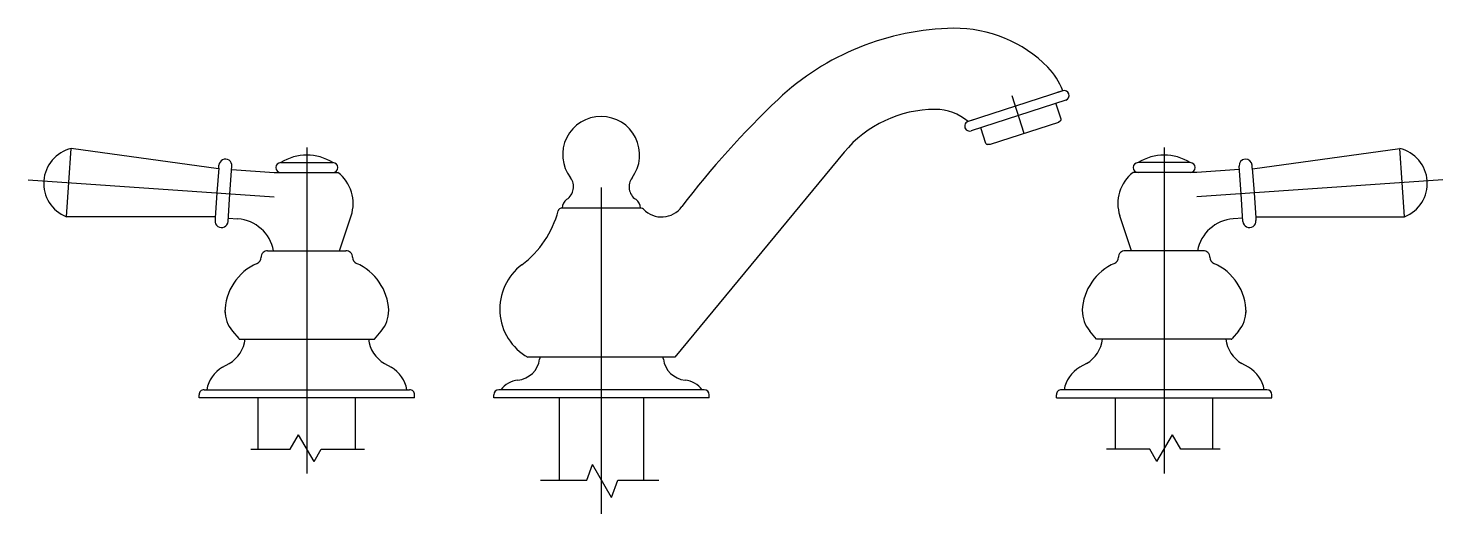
# Model space of a CAD drawing. Extents: x 96.991 to 97.425, y -0.004 to 0.145.
import ezdxf

# ---------------------------------------------------------------- set-up
doc = ezdxf.new("R2010")
doc.units = 0
doc.header["$LTSCALE"] = 0.2
doc.header["$MEASUREMENT"] = 0
doc.linetypes.add('AXES', pattern=[0.54, 0.3, -0.08, 0.08, -0.08])
doc.linetypes.add('CONTINU', pattern=[0])
doc.layers.get('0').update_dxf_attribs({"linetype": 'CONTINUOUS'})
doc.layers.add('DECA_EIXOS', color=5, linetype='AXES')

msp = doc.modelspace()

# ---------------------------------------------------------------- linework, layer by layer
at = {"linetype": 'CONTINU'}
for points in [[(97.27478, 0.14508, 0.187764), (97.221, 0.12327)], [(97.30362, 0.13318, 0.203009), (97.27478, 0.14508)], [(97.3082, 0.1259, 0.110284), (97.30362, 0.13318)], [(97.30914, 0.12305, 0.999979), (97.3082, 0.1259)], [(97.221, 0.12327, 0.041337), (97.19147, 0.09039)], [(97.16681, 0.11801, 0.626951), (97.15739, 0.09923)], [(97.17624, 0.09925, 0.617173), (97.16681, 0.11801)], [(97.26915, 0.12019, 0.224037), (97.24121, 0.10705)], [(97.2792, 0.11648, 0.178035), (97.26915, 0.12019)], [(97.30759, 0.11679, 0.310381), (97.30772, 0.11723)], [(97.2792, 0.11648, 1.002347), (97.28013, 0.11363)], [(97.2847, 0.10975, 0.310411), (97.28506, 0.10947)], [(97.00439, 0.10823, 0.733362), (97.00292, 0.08729)], [(97.05363, 0.10279, 1.000001), (97.04964, 0.10307)], [(97.08458, 0.10388, 0.288708), (97.06858, 0.10388)], [(97.3473, 0.10388, 0.288708), (97.3313, 0.10388)], [(97.36624, 0.10307, 0.999879), (97.36225, 0.10279)], [(97.41296, 0.08729, 0.733365), (97.41149, 0.10823)], [(97.06858, 0.10388, 1), (97.06858, 0.10088)], [(97.08458, 0.10088, 1), (97.08458, 0.10388)], [(97.09016, 0.08758, 0.319082), (97.08612, 0.10088)], [(97.32976, 0.10088, 0.319086), (97.32572, 0.08758)], [(97.3313, 0.10388, 1), (97.3313, 0.10088)], [(97.3473, 0.10088, 1), (97.3473, 0.10388)], [(97.15627, 0.09263, 0.428512), (97.15739, 0.09923)], [(97.17624, 0.09925, 0.430276), (97.17735, 0.09263)], [(97.15627, 0.09263, 0.24958), (97.15481, 0.08989)], [(97.17881, 0.08989, 0.249584), (97.17735, 0.09263)], [(97.14249, 0.07256, 0.169475), (97.15361, 0.08914)], [(97.15457, 0.08989, 0.342445), (97.15361, 0.08914)], [(97.17976, 0.08959, 0.202685), (97.17904, 0.08989)], [(97.17976, 0.08959, 0.472185), (97.19147, 0.09039)], [(97.04845, 0.08612, 1.002097), (97.05244, 0.08583)], [(97.06638, 0.07688, 0.340943), (97.05542, 0.08662)], [(97.36046, 0.08662, 0.340943), (97.34951, 0.07688)], [(97.36344, 0.08583, 1.002131), (97.36743, 0.08612)], [(97.06138, 0.073, 0.301244), (97.06258, 0.07485)], [(97.06458, 0.07688, 0.417464), (97.06258, 0.07485)], [(97.09058, 0.07485, 0.417475), (97.08858, 0.07688)], [(97.09058, 0.07485, 0.301246), (97.09178, 0.073)], [(97.3241, 0.073, 0.301244), (97.3253, 0.07485)], [(97.3273, 0.07688, 0.417484), (97.3253, 0.07485)], [(97.3533, 0.07485, 0.417475), (97.3513, 0.07688)], [(97.3533, 0.07485, 0.301243), (97.3545, 0.073)], [(97.06138, 0.073, 0.298217), (97.05148, 0.05788)], [(97.10167, 0.05859, 0.286421), (97.09178, 0.073)], [(97.14249, 0.07256, 0.540028), (97.14431, 0.04419)], [(97.3241, 0.073, 0.286421), (97.31421, 0.05859)], [(97.3644, 0.05788, 0.298217), (97.3545, 0.073)], [(97.05148, 0.05859, 0.176325), (97.05382, 0.05217)], [(97.09934, 0.05217, 0.176327), (97.10167, 0.05859)], [(97.31421, 0.05859, 0.176327), (97.31654, 0.05217)], [(97.36206, 0.05217, 0.176325), (97.3644, 0.05859)], [(97.0528, 0.0423, 0.235789), (97.05772, 0.04975)], [(97.0557, 0.04993, 0.225267), (97.05609, 0.04975)], [(97.09544, 0.04975, 0.235784), (97.10037, 0.0423)], [(97.31551, 0.0423, 0.235784), (97.32044, 0.04975)], [(97.35816, 0.04975, 0.235788), (97.36308, 0.0423)], [(97.35979, 0.04975, 0.225281), (97.36018, 0.04993)], [(97.14126, 0.03718, 0.346071), (97.14792, 0.04362)], [(97.14806, 0.04419, 0.048891), (97.14792, 0.04362)], [(97.18583, 0.04363, 0.048647), (97.18569, 0.04419)], [(97.18583, 0.04363, 0.346071), (97.19249, 0.03718)], [(97.05074, 0.04111, 0.220984), (97.04589, 0.03422)], [(97.10727, 0.03422, 0.220708), (97.10243, 0.04111)], [(97.31345, 0.04111, 0.220708), (97.30861, 0.03422)], [(97.36999, 0.03422, 0.220984), (97.36514, 0.04111)], [(97.14126, 0.03718, 0.209221), (97.13602, 0.03422)], [(97.19772, 0.03422, 0.209221), (97.19249, 0.03718)], [(97.04508, 0.03422, 0.414216), (97.04358, 0.03272)], [(97.10958, 0.03272, 0.414215), (97.10808, 0.03422)], [(97.13537, 0.03422, 0.413947), (97.13387, 0.03272)], [(97.19987, 0.03272, 0.414213), (97.19837, 0.03422)], [(97.3078, 0.03422, 0.414214), (97.3063, 0.03272)], [(97.3723, 0.03272, 0.414213), (97.3708, 0.03422)]]:
    msp.add_lwpolyline(points, format="xyb", dxfattribs=at)
for points in [[(97.3082, 0.1259), (97.29371, 0.12119)], [(97.3082, 0.1259), (97.30655, 0.12536)], [(97.30914, 0.12305), (97.29464, 0.11834)], [(97.30772, 0.11723), (97.30614, 0.12208)], [(97.29371, 0.12119), (97.2792, 0.11648)], [(97.29464, 0.11834), (97.28013, 0.11363)], [(97.28558, 0.11855), (97.28491, 0.11833)], [(97.28087, 0.11702), (97.2792, 0.11648)], [(97.2847, 0.10975), (97.28313, 0.1146)], [(97.30689, 0.11622), (97.28597, 0.10942)], [(97.30759, 0.11679), (97.30689, 0.11622)], [(97.28597, 0.10942), (97.28506, 0.10947)], [(97.00366, 0.09776), (97.00439, 0.10823)], [(97.04956, 0.10194), (97.00439, 0.10823)], [(97.24121, 0.10705), (97.18931, 0.04419)], [(97.36632, 0.10194), (97.41149, 0.10823)], [(97.41223, 0.09776), (97.41149, 0.10823)], [(97.04958, 0.10222), (97.04904, 0.09459)], [(97.04958, 0.10222), (97.04964, 0.10307)], [(97.05303, 0.09431), (97.05363, 0.10279)], [(97.05356, 0.10179), (97.06658, 0.10088)], [(97.06658, 0.10088), (97.07658, 0.10088)], [(97.06858, 0.10388), (97.08458, 0.10388)], [(97.07658, 0.10088), (97.08612, 0.10088)], [(97.3393, 0.10088), (97.32976, 0.10088)], [(97.3473, 0.10388), (97.3313, 0.10388)], [(97.3493, 0.10088), (97.3393, 0.10088)], [(97.36232, 0.10179), (97.3493, 0.10088)], [(97.36285, 0.09431), (97.36225, 0.10279)], [(97.3663, 0.10222), (97.36624, 0.10307)], [(97.3663, 0.10222), (97.36684, 0.09459)], [(97.00292, 0.08729), (97.00366, 0.09776)], [(97.41296, 0.08729), (97.41223, 0.09776)], [(97.04904, 0.09459), (97.04851, 0.08695)], [(97.05244, 0.08583), (97.05303, 0.09431)], [(97.36344, 0.08583), (97.36285, 0.09431)], [(97.36684, 0.09459), (97.36737, 0.08695)], [(97.04853, 0.08723), (97.00292, 0.08729)], [(97.04851, 0.08695), (97.04845, 0.08612)], [(97.05251, 0.08682), (97.05542, 0.08662)], [(97.08658, 0.07688), (97.09016, 0.08758)], [(97.17904, 0.08989), (97.15457, 0.08989)], [(97.3293, 0.07688), (97.32572, 0.08758)], [(97.36337, 0.08682), (97.36046, 0.08662)], [(97.36735, 0.08723), (97.41296, 0.08729)], [(97.36737, 0.08695), (97.36743, 0.08612)], [(97.06458, 0.07688), (97.07658, 0.07688)], [(97.07658, 0.07688), (97.08858, 0.07688)], [(97.3393, 0.07688), (97.3273, 0.07688)], [(97.3513, 0.07688), (97.3393, 0.07688)], [(97.05382, 0.05217), (97.0557, 0.04993)], [(97.09732, 0.04975), (97.09934, 0.05217)], [(97.31856, 0.04975), (97.31654, 0.05217)], [(97.36206, 0.05217), (97.36018, 0.04993)], [(97.05609, 0.04975), (97.07658, 0.04975)], [(97.07658, 0.04975), (97.09732, 0.04975)], [(97.3393, 0.04975), (97.31856, 0.04975)], [(97.35979, 0.04975), (97.3393, 0.04975)], [(97.16687, 0.04419), (97.14431, 0.04419)], [(97.18931, 0.04419), (97.16687, 0.04419)], [(97.05074, 0.04111), (97.0528, 0.0423)], [(97.10037, 0.0423), (97.10243, 0.04111)], [(97.31551, 0.0423), (97.31345, 0.04111)], [(97.36514, 0.04111), (97.36308, 0.0423)], [(97.04358, 0.03172), (97.04358, 0.03272)], [(97.07658, 0.03172), (97.04358, 0.03172)], [(97.04508, 0.03422), (97.07658, 0.03422)], [(97.06163, 0.01602), (97.06163, 0.03172)], [(97.07658, 0.03422), (97.10808, 0.03422)], [(97.10958, 0.03172), (97.07658, 0.03172)], [(97.09153, 0.01602), (97.09153, 0.03172)], [(97.10958, 0.03172), (97.10958, 0.03272)], [(97.13387, 0.03172), (97.13387, 0.03272)], [(97.16687, 0.03172), (97.13387, 0.03172)], [(97.16687, 0.03422), (97.13537, 0.03422)], [(97.15387, 0.03172), (97.15387, 0.00654)], [(97.19837, 0.03422), (97.16687, 0.03422)], [(97.19987, 0.03172), (97.16687, 0.03172)], [(97.17988, 0.00654), (97.17988, 0.03172)], [(97.19987, 0.03172), (97.19987, 0.03272)], [(97.3063, 0.03172), (97.3063, 0.03272)], [(97.3063, 0.03172), (97.3393, 0.03172)], [(97.3393, 0.03422), (97.3078, 0.03422)], [(97.32435, 0.01602), (97.32435, 0.03172)], [(97.3708, 0.03422), (97.3393, 0.03422)], [(97.3393, 0.03172), (97.3723, 0.03172)], [(97.35425, 0.01602), (97.35425, 0.03172)], [(97.3723, 0.03172), (97.3723, 0.03272)]]:
    msp.add_lwpolyline(points, dxfattribs=at)
at = {"layer": 'DECA_EIXOS'}
for points in [[(97.16687, -0.00378), (97.16687, 0.12712)], [(97.29643, 0.11282), (97.29269, 0.12433)], [(97.07658, 0.10855), (97.07658, 0.00686)], [(97.3393, 0.10855), (97.3393, 0.00686)], [(96.99123, 0.09863), (97.06654, 0.09336)], [(97.42465, 0.09863), (97.34934, 0.09336)], [(97.0715, 0.01602), (97.07404, 0.02043)], [(97.07879, 0.0122), (97.07404, 0.02043)], [(97.33709, 0.0122), (97.34184, 0.02043)], [(97.34438, 0.01602), (97.34184, 0.02043)], [(97.05941, 0.01602), (97.0715, 0.01602)], [(97.07879, 0.0122), (97.081, 0.01602)], [(97.081, 0.01602), (97.09426, 0.01602)], [(97.33488, 0.01602), (97.32162, 0.01602)], [(97.33709, 0.0122), (97.33488, 0.01602)], [(97.35647, 0.01602), (97.34438, 0.01602)], [(97.16242, 0.00654), (97.16414, 0.01127)], [(97.16994, 0.00123), (97.16414, 0.01127)], [(97.14815, 0.00654), (97.16242, 0.00654)], [(97.16994, 0.00123), (97.17188, 0.00654)], [(97.17188, 0.00654), (97.18447, 0.00654)]]:
    msp.add_lwpolyline(points, dxfattribs=at)

doc.saveas('drawing.dxf')
